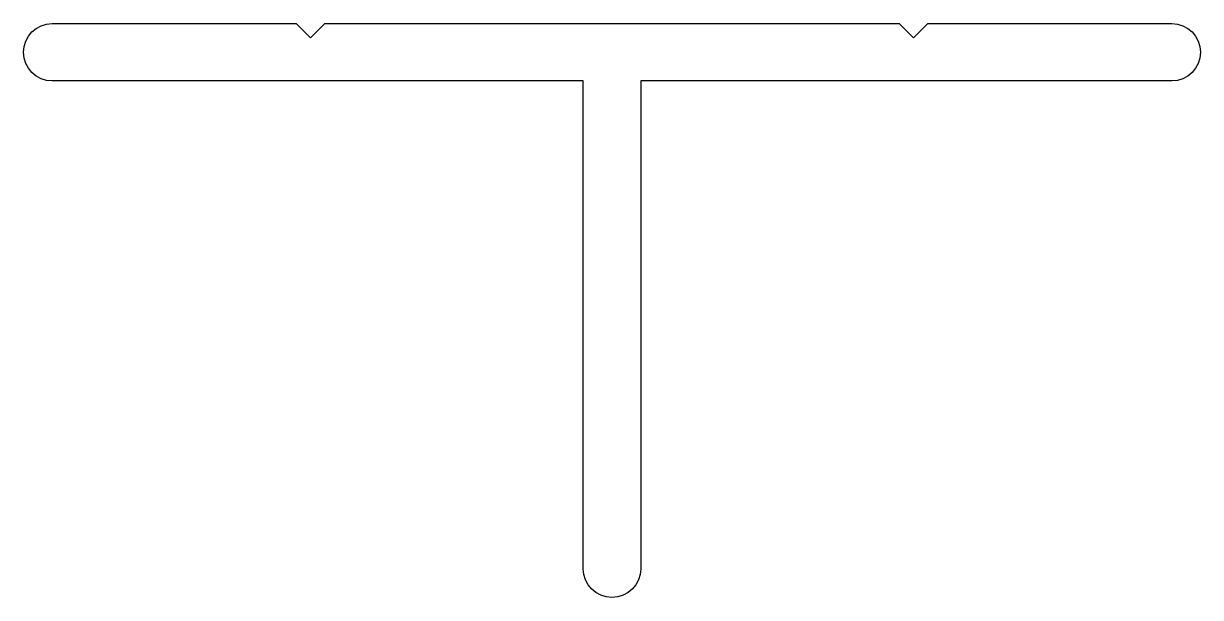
# Model space of a CAD drawing. Extents: x 383.7 to 424.7, y 212.9 to 232.9.
import ezdxf

# ---------------------------------------------------------------- set-up
doc = ezdxf.new("R2010")
doc.units = 0
doc.layers.get('0').update_dxf_attribs({"linetype": 'CONTINUOUS'})

msp = doc.modelspace()

# ---------------------------------------------------------------- linework, layer by layer
at = {"color": 0}
msp.add_lwpolyline([(405.224, 213.868, -1), (403.224, 213.868), (403.224, 230.868), (384.724, 230.868, -1), (384.724, 232.868), (393.224, 232.868), (393.724, 232.368), (394.224, 232.868), (414.224, 232.868), (414.724, 232.368), (415.224, 232.868), (423.724, 232.868, -1), (423.724, 230.868), (405.224, 230.868)], format="xyb", close=True, dxfattribs=at)

doc.saveas('drawing.dxf')
